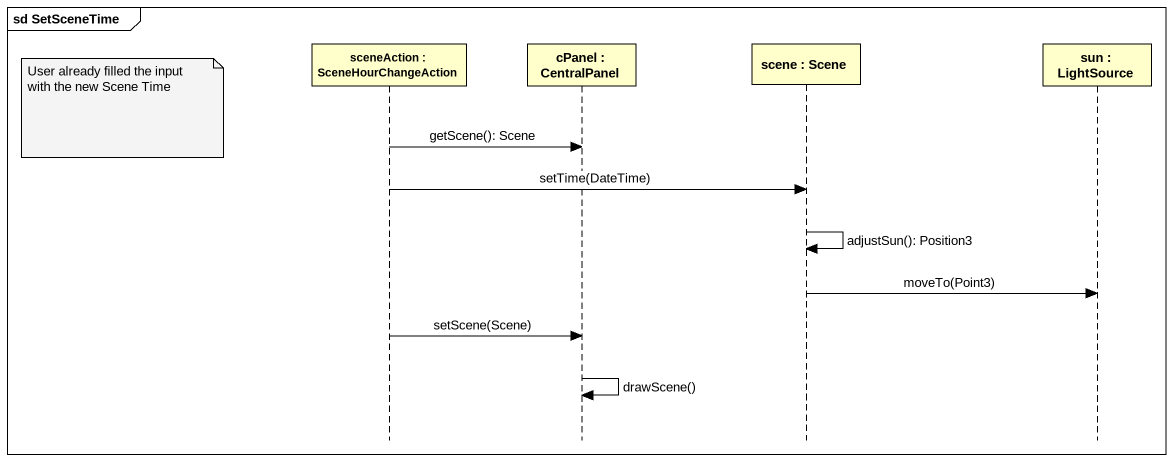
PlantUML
@startuml
mainframe sd SetSceneTime
hide footbox
participant "sceneAction : SceneHourChangeAction" as sceneAction
participant "cPanel : CentralPanel" as cPanel
participant "scene : Scene" as scene
participant "sun : LightSource" as sun

note left of sceneAction : User already filled the input with the new Scene Time
sceneAction -> cPanel : getScene(): Scene
sceneAction -> scene : setTime(DateTime)
scene -> scene : adjustSun(): Position3
scene -> sun : moveTo(Point3)
sceneAction -> cPanel : setScene(Scene)
cPanel -> cPanel : drawScene()
@enduml
